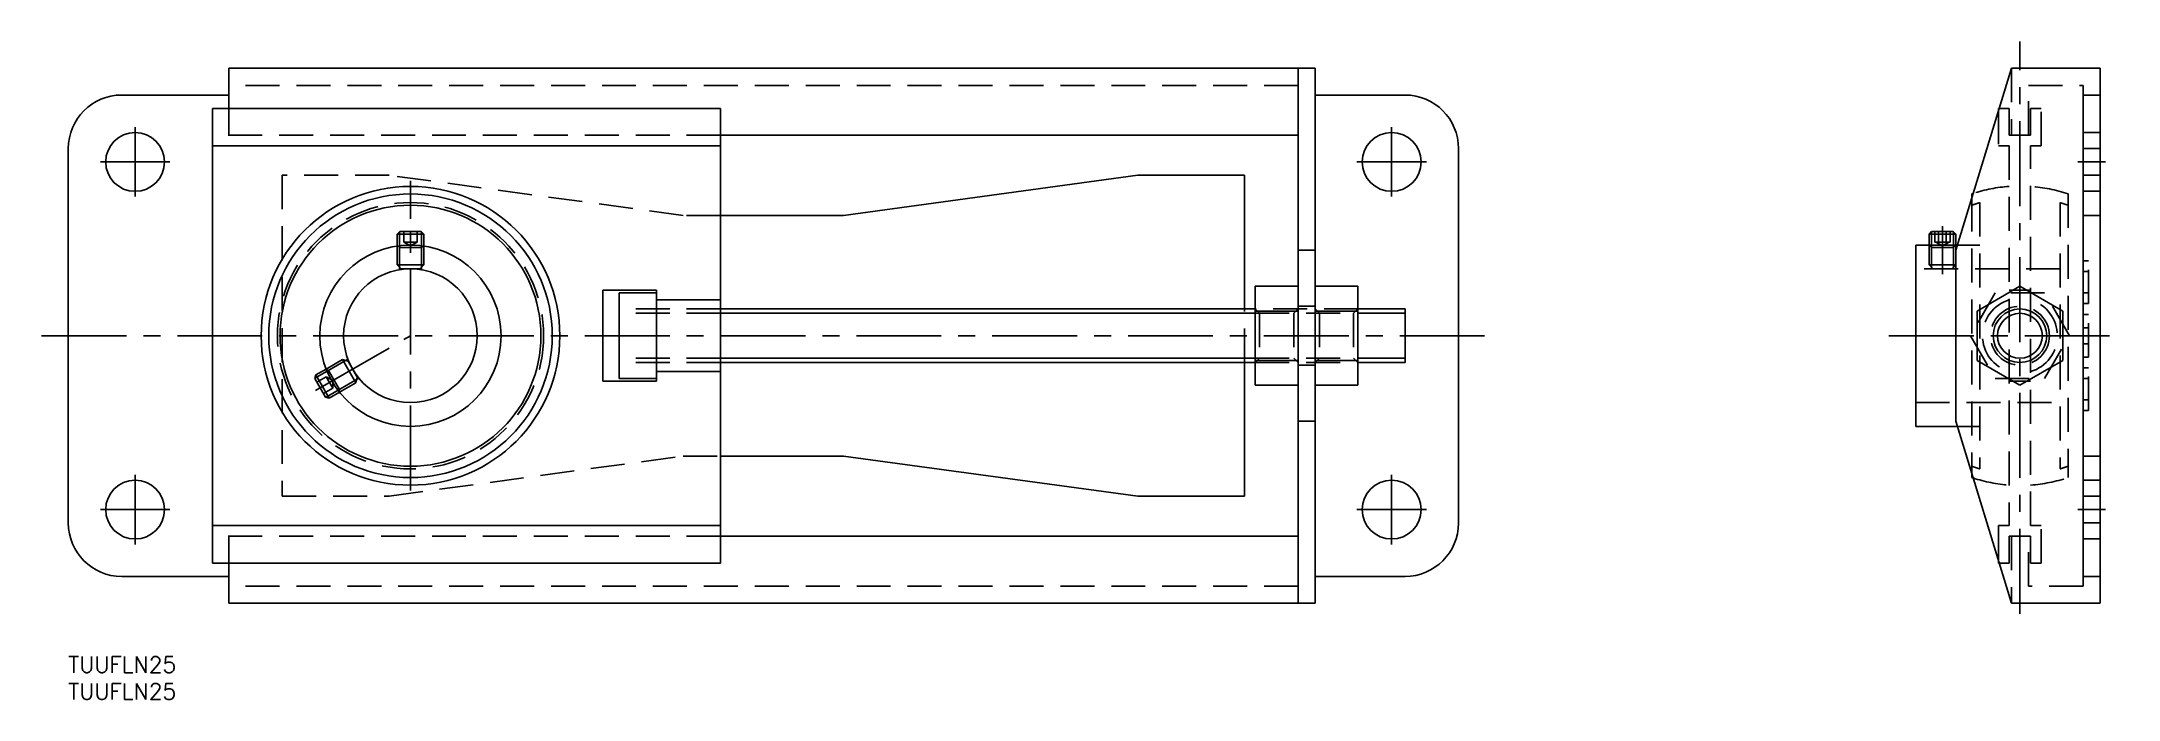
# Model space of a CAD drawing. Extents: x -5 to 383, y -8 to 115.
import ezdxf

# ---------------------------------------------------------------- set-up
doc = ezdxf.new("R2010")
doc.units = 0
doc.header["$LTSCALE"] = 0.5
doc.linetypes.add('CENTER', pattern=[50.8, 31.75, -6.35, 6.35, -6.35])
doc.linetypes.add('DASHED', pattern=[19.05, 12.7, -6.35])
for name, color, linetype in [('MSM_CENTER', 1, 'CENTER'), ('MSM_CONTINUOUS', 7, 'CONTINUOUS'), ('MSM_DASHED', 4, 'DASHED'), ('MSM_NARROW', 5, 'CONTINUOUS'), ('MSM_PART_NUMBER', 7, 'CONTINUOUS')]:
    doc.layers.add(name, color=color, linetype=linetype)
doc.styles.get("Standard").update_dxf_attribs({"font": 'txt.shx', "height": 3, "bigfont": 'bigfont.shx'})

msp = doc.modelspace()

# ---------------------------------------------------------------- linework, layer by layer
at = {"layer": 'MSM_CENTER'}
for p, q in [((365, 8.02), (365, 115)), ((12.5, 86), (12.5, 99)), ((247.5, 86), (247.5, 99)), ((6, 92.5), (19, 92.5)), ((241, 92.5), (254, 92.5)), ((381, 92.5), (375.8, 92.5)), ((64, 31.07), (64, 88.93)), ((350.5, 80.5), (350.5, 71.5)), ((-5, 60), (265, 60)), ((46.25, 49.75), (64, 60)), ((340.5, 60), (383.42, 60)), ((12.5, 21), (12.5, 34)), ((247.5, 21), (247.5, 34)), ((6, 27.5), (19, 27.5)), ((241, 27.5), (254, 27.5)), ((381, 27.5), (375.8, 27.5))]:
    msp.add_line(p, q, dxfattribs=at)
at = {"layer": 'MSM_CONTINUOUS'}
for p, q in [((233.2, 110), (30, 110)), ((30, 110), (30, 102.5)), ((230, 110), (230, 10)), ((233.2, 110), (233.2, 10)), ((363.4, 110), (353, 76)), ((380, 110), (363.4, 110)), ((380, 10), (380, 110)), ((30, 105), (10, 105)), ((250, 105), (233.2, 105)), ((376.8, 105), (380, 105)), ((376.8, 15), (376.8, 105)), ((27, 102.5), (27, 17.5)), ((122, 102.5), (27, 102.5)), ((122, 102.5), (122, 17.5)), ((361, 102.5), (361.11, 102.5)), ((361, 102.5), (361, 102.15)), ((230, 97.5), (122, 97.5)), ((0, 95), (0, 25)), ((122, 95.5), (27, 95.5)), ((260, 25), (260, 95)), ((200, 90), (145, 82.5)), ((220, 90), (200, 90)), ((220, 65), (220, 90)), ((356, 86.51), (356, 85.81)), ((145, 82.5), (122, 82.5)), ((61.99, 79.5), (61.5, 79.01)), ((66.5, 79.01), (61.5, 79.01)), ((61.5, 79.01), (61.5, 76.76)), ((66.01, 79.5), (61.99, 79.5)), ((66.5, 79.01), (66.01, 79.5)), ((66.5, 76.76), (66.5, 79.01)), ((348.49, 79.5), (348, 79.01)), ((348, 79.01), (348, 76.95)), ((353, 79.01), (348, 79.01)), ((352.51, 79.5), (348.49, 79.5)), ((353, 79.01), (352.51, 79.5)), ((353, 76.95), (353, 79.01)), ((230, 76), (233.2, 76)), ((353.29, 76.95), (345.5, 76.95)), ((345.5, 76.95), (345.5, 43.05)), ((353, 76), (353, 44)), ((100, 68.5), (100, 51.5)), ((110, 68.5), (100, 68.5)), ((103, 68), (103, 52)), ((103, 68), (110, 68)), ((110, 68.5), (110, 51.5)), ((122, 66.71), (110, 66.71)), ((222, 69.24), (222, 50.76)), ((222, 69.24), (230, 69.24)), ((241.2, 69.24), (233.2, 69.24)), ((241.2, 69.24), (241.2, 50.76)), ((365, 69.24), (357, 64.62)), ((373, 64.62), (365, 69.24)), ((222, 65), (122, 65)), ((222, 64.62), (230, 64.62)), ((241.2, 64.62), (233.2, 64.62)), ((250, 65), (241.2, 65)), ((250, 65), (250, 55)), ((357, 64.62), (357, 55.38)), ((373, 55.38), (373, 64.62)), ((103, 60), (110, 60)), ((122, 55), (222, 55)), ((220, 30), (220, 55)), ((222, 55.38), (230, 55.38)), ((241.2, 55.38), (233.2, 55.38)), ((241.2, 55), (250, 55)), ((357, 55.38), (365, 50.76)), ((365, 50.76), (373, 55.38)), ((46.29, 52.66), (46.11, 51.99)), ((46.11, 51.99), (48.12, 48.51)), ((48.23, 53.78), (46.29, 52.66)), ((46.29, 52.66), (48.79, 48.33)), ((100, 51.5), (110, 51.5)), ((103, 52), (110, 52)), ((122, 53.29), (110, 53.29)), ((222, 50.76), (230, 50.76)), ((241.2, 50.76), (233.2, 50.76)), ((48.12, 48.51), (48.79, 48.33)), ((48.79, 48.33), (50.73, 49.45)), ((230, 44), (233.2, 44)), ((345.5, 43.05), (353.29, 43.05)), ((353, 44), (363.4, 10)), ((122, 37.5), (145, 37.5)), ((145, 37.5), (200, 30)), ((356, 34.19), (356, 33.49)), ((200, 30), (220, 30)), ((122, 24.5), (27, 24.5)), ((230, 22.5), (122, 22.5)), ((122, 17.5), (27, 17.5)), ((30, 17.5), (30, 10)), ((361, 17.85), (361, 17.5)), ((361, 17.5), (361.11, 17.5)), ((10, 15), (30, 15)), ((233.2, 15), (250, 15)), ((376.8, 15), (380, 15)), ((233.2, 10), (30, 10)), ((363.4, 10), (380, 10))]:
    msp.add_line(p, q, dxfattribs=at)
for centre, radius in [((12.5, 92.5), 5.5), ((247.5, 92.5), 5.5), ((64, 60), 27.93), ((64, 60), 26.51), ((64, 60), 24.39), ((64, 60), 16.95), ((64, 60), 12.5), ((365, 60), 5), ((12.5, 27.5), 5.5), ((247.5, 27.5), 5.5)]:
    msp.add_circle(centre, radius, dxfattribs=at)
for centre, radius, start, end in [((10, 95), 10, 90, 180), ((250, 95), 10, 360, 90), ((365, 60), 28, 108.23, 108.7493), ((365, 60), 28, 251.2507, 251.77), ((10, 25), 10, 180, 270), ((250, 25), 10, 270, 0)]:
    msp.add_arc(centre, radius, start, end, dxfattribs=at)
at = {"layer": 'MSM_DASHED'}
for p, q in [((363.4, 110), (363.4, 97.5)), ((230, 106.8), (30, 106.8)), ((366.6, 106.8), (376.8, 106.8)), ((366.6, 97.5), (366.6, 106.8)), ((376.8, 105), (376.8, 106.8)), ((30, 102.5), (30, 97.5)), ((361, 102.15), (361, 95.5)), ((361.11, 102.5), (363, 102.5)), ((363, 97.5), (363, 102.5)), ((367, 102.5), (369, 102.5)), ((367, 102.5), (367, 97.5)), ((369, 95.5), (369, 102.5)), ((122, 97.5), (27, 97.5)), ((363.4, 97.5), (363, 97.5)), ((363.4, 97.5), (366.6, 97.5)), ((367, 97.5), (366.6, 97.5)), ((380, 98), (376.8, 98)), ((361, 95.5), (363, 95.5)), ((363, 95.5), (363, 24.5)), ((367, 24.5), (367, 95.5)), ((367, 95.5), (369, 95.5)), ((60, 90), (40, 90)), ((40, 90), (40, 30)), ((115, 82.5), (60, 90)), ((376.8, 90), (380, 90)), ((356, 85.81), (356, 34.19)), ((374, 86.51), (374, 33.49)), ((376.8, 87), (380, 87)), ((122, 82.5), (115, 82.5)), ((357.5, 84.89), (357.5, 35.11)), ((372.5, 84.89), (372.5, 35.11)), ((376.8, 82.5), (380, 82.5)), ((62.75, 77.5), (62.75, 79.5)), ((64, 77.5), (64, 79.5)), ((65.25, 77.5), (65.25, 79.5)), ((349.06, 77.5), (349.06, 79.5)), ((349.78, 77.5), (349.78, 79.5)), ((351.22, 77.5), (351.22, 79.5)), ((351.94, 77.5), (351.94, 79.5)), ((61.5, 76.76), (61.5, 73.25)), ((61.66, 76.79), (61.93, 76.52)), ((61.93, 76.82), (61.93, 72.33)), ((66.07, 76.52), (61.93, 76.52)), ((62.75, 77.5), (65.25, 77.5)), ((62.75, 77.5), (64, 76.78)), ((64, 76.78), (65.25, 77.5)), ((66.07, 72.33), (66.07, 76.82)), ((66.07, 76.52), (66.33, 76.78)), ((66.5, 73.25), (66.5, 76.76)), ((348, 76.95), (348, 73.25)), ((348, 76.95), (348.43, 76.52)), ((348.01, 76.95), (348, 76.95)), ((348.43, 76.95), (348.43, 72.5)), ((352.57, 76.52), (348.43, 76.52)), ((349.06, 77.5), (351.94, 77.5)), ((349.25, 77.5), (350.5, 76.78)), ((350.5, 76.78), (351.75, 77.5)), ((352.57, 76.52), (353, 76.95)), ((352.57, 72.5), (352.57, 76.52)), ((353, 73.25), (353, 76.95)), ((353, 76.95), (353, 76.95)), ((357.5, 76.95), (353.29, 76.95)), ((377.8, 74), (376.8, 74)), ((377.8, 66), (377.8, 74)), ((66.5, 73.25), (61.5, 73.25)), ((61.5, 73.25), (62.25, 72.5)), ((66.07, 72.5), (61.93, 72.5)), ((65.75, 72.5), (66.5, 73.25)), ((372.5, 72.5), (345.5, 72.5)), ((348, 73.25), (348.75, 72.5)), ((353, 73.25), (348, 73.25)), ((352.25, 72.5), (353, 73.25)), ((377.8, 72), (376.8, 72)), ((360.38, 68), (355.76, 60)), ((369.62, 68), (360.38, 68)), ((363, 68.5), (367, 68.5)), ((374.24, 60), (369.62, 68)), ((377.8, 68), (376.8, 68)), ((122, 65), (103, 65)), ((122, 64.19), (103, 64.19)), ((220, 55), (220, 65)), ((241.2, 65), (222, 65)), ((222.81, 64.19), (222, 65)), ((222, 64.19), (241.2, 64.19)), ((222.81, 64.19), (222.81, 55.81)), ((230, 65), (229.19, 64.19)), ((229.19, 64.19), (229.19, 55.81)), ((233.2, 65.5), (230, 65.5)), ((234.01, 64.19), (233.2, 65)), ((234.01, 64.19), (234.01, 55.81)), ((241.2, 65), (240.39, 64.19)), ((240.39, 64.19), (240.39, 55.81)), ((377.8, 66), (376.8, 66)), ((377.8, 64), (376.8, 64)), ((377.8, 56), (377.8, 64)), ((355.76, 60), (360.38, 52)), ((369.62, 52), (374.24, 60)), ((377.8, 61.5), (376.8, 61.5)), ((377.8, 58.5), (376.8, 58.5)), ((51.28, 55.54), (48.23, 53.78)), ((52.29, 55.63), (48.4, 53.38)), ((51.28, 55.54), (53.78, 51.21)), ((52.3, 55.27), (51.28, 55.54)), ((52.14, 55.54), (54.21, 51.96)), ((122, 55.81), (103, 55.81)), ((122, 55), (103, 55)), ((222, 55), (222.81, 55.81)), ((222, 55.81), (241.2, 55.81)), ((222, 55), (241.2, 55)), ((229.19, 55.81), (230, 55)), ((230, 54.5), (233.2, 54.5)), ((233.2, 55), (234.01, 55.81)), ((240.39, 55.81), (241.2, 55)), ((377.8, 56), (376.8, 56)), ((48.22, 52.33), (46.49, 51.33)), ((48.84, 51.25), (47.11, 50.25)), ((49.47, 50.17), (48.22, 52.33)), ((49.47, 51.61), (48.22, 52.33)), ((48.66, 53.53), (48.3, 53.63)), ((48.66, 53.53), (50.73, 49.95)), ((49.47, 50.17), (49.47, 51.61)), ((50.46, 49.8), (54.36, 52.05)), ((50.73, 49.45), (53.78, 51.21)), ((53.78, 51.21), (54.05, 52.23)), ((360.38, 52), (369.62, 52)), ((363, 51.5), (367, 51.5)), ((377.8, 54), (376.8, 54)), ((377.8, 52), (376.8, 52)), ((377.8, 46), (377.8, 54)), ((49.47, 50.17), (47.74, 49.17)), ((50.63, 49.58), (50.73, 49.95)), ((345.5, 47.5), (372.5, 47.5)), ((377.8, 48), (376.8, 48)), ((353.29, 43.05), (357.5, 43.05)), ((377.8, 46), (376.8, 46)), ((60, 30), (115, 37.5)), ((115, 37.5), (122, 37.5)), ((376.8, 37.5), (380, 37.5)), ((380, 33), (376.8, 33)), ((40, 30), (60, 30)), ((376.8, 30), (380, 30)), ((363, 24.5), (361, 24.5)), ((361, 24.5), (361, 17.85)), ((369, 24.5), (367, 24.5)), ((369, 17.5), (369, 24.5)), ((122, 22.5), (27, 22.5)), ((30, 22.5), (30, 17.5)), ((363, 17.5), (363, 22.5)), ((363, 22.5), (363.4, 22.5)), ((363.4, 22.5), (363.4, 10)), ((366.6, 22.5), (363.4, 22.5)), ((366.6, 22.5), (367, 22.5)), ((366.6, 13.2), (366.6, 22.5)), ((367, 22.5), (367, 17.5)), ((376.8, 22), (380, 22)), ((361.11, 17.5), (363, 17.5)), ((367, 17.5), (369, 17.5)), ((230, 13.2), (30, 13.2)), ((376.8, 13.2), (366.6, 13.2)), ((376.8, 13.2), (376.8, 15))]:
    msp.add_line(p, q, dxfattribs=at)
for centre, radius in [((64, 60), 24.89), ((365, 60), 5.5)]:
    msp.add_circle(centre, radius, dxfattribs=at)
for radius, start, end in [(28, 94.096, 108.23), (28, 71.2507, 85.904), (26, 106.7659, 110.2522), (26, 69.7478, 73.2341), (7, 106.6015, 253.3985), (7, 286.6015, 73.3985), (26, 249.7478, 253.2341), (26, 286.7659, 290.2522), (28, 251.77, 265.904), (28, 274.096, 288.7493)]:
    msp.add_arc((365, 60), radius, start, end, dxfattribs=at)
at = {"layer": 'MSM_NARROW'}
for p, q in [((376.8, 95), (380, 95)), ((61.93, 76.82), (61.93, 79.44)), ((66.07, 76.82), (66.07, 79.44)), ((348.43, 76.95), (348.43, 79.44)), ((352.57, 76.52), (352.57, 79.44)), ((222, 64.19), (122, 64.19)), ((250, 64.19), (241.2, 64.19)), ((222, 55.81), (122, 55.81)), ((250, 55.81), (241.2, 55.81)), ((48.4, 53.38), (46.13, 52.07)), ((50.46, 49.8), (48.2, 48.49)), ((376.8, 25), (380, 25))]:
    msp.add_line(p, q, dxfattribs=at)
msp.add_circle((365, 60), 4.19, dxfattribs=at)

# ---------------------------------------------------------------- texts
at = {"layer": 'MSM_PART_NUMBER'}
for p in [(0, -3), (0, -8)]:
    msp.add_text('TUUFLN25', height=3, dxfattribs=at).set_placement(p)

doc.saveas('drawing.dxf')
